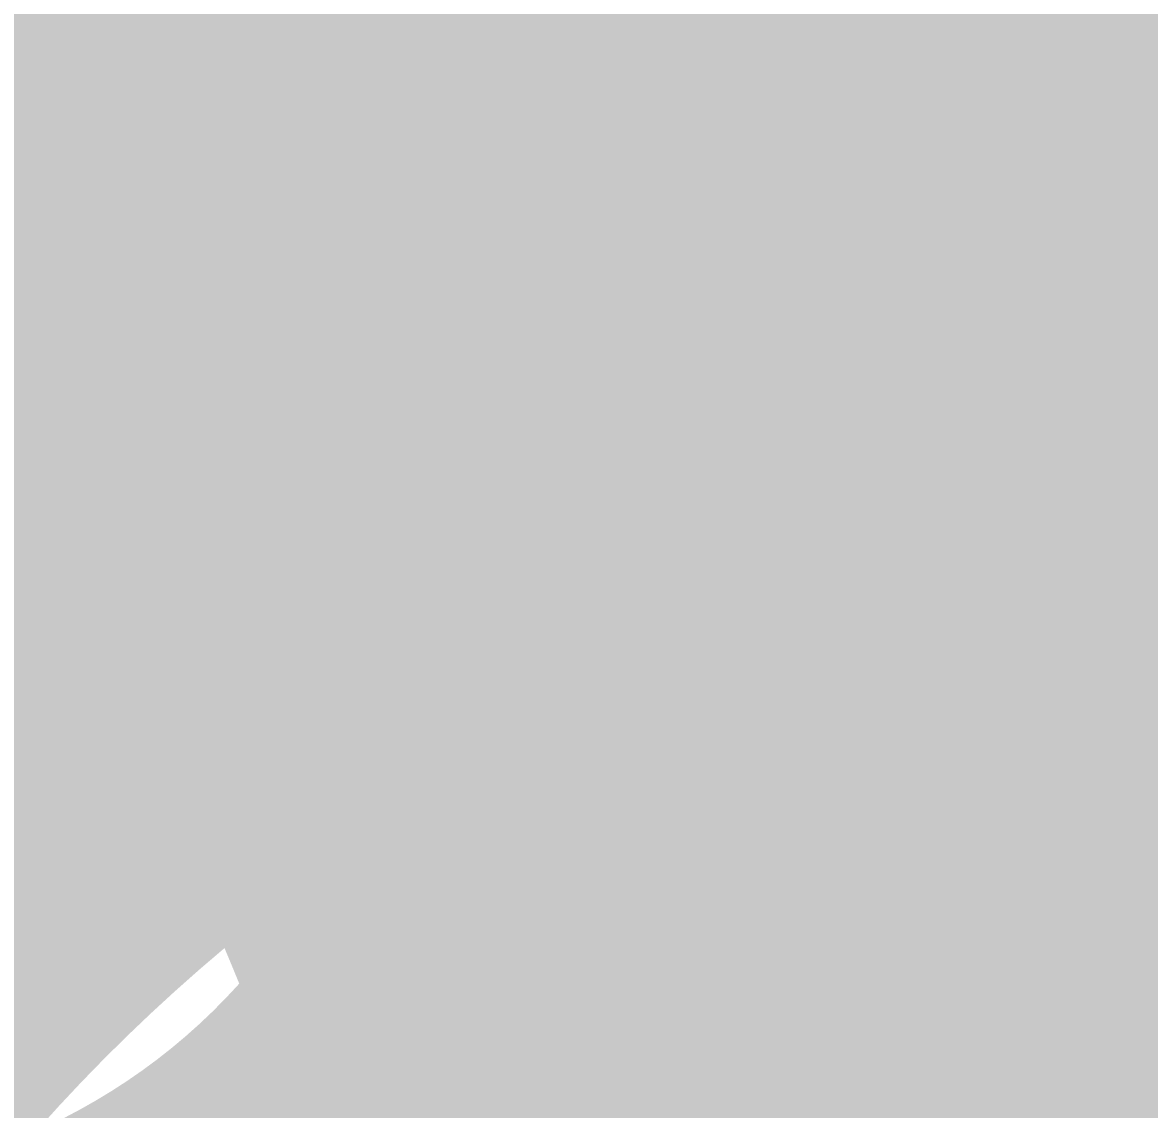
# Model space of a CAD drawing. Extents: x -23 to 289, y -67 to 135.
# Drawn here: x 198.7974 to 199.0038, y 33.8571 to 34.0562 of the extents above; entities that cross this region are included whole.
import ezdxf
from ezdxf.enums import TextEntityAlignment as Align

# ---------------------------------------------------------------- set-up
doc = ezdxf.new("R2010")
doc.units = 0
doc.header["$MEASUREMENT"] = 0
for name, color, linetype in [('ASSEMBLY_PART_NUMBERS_BTM', 191, 'CONTINUOUS'), ('ASSEMBLY_REF_DES_BTM', 191, 'CONTINUOUS'), ('PIN_NUMBERS_BTM', 8, 'CONTINUOUS'), ('PIN_NUMBERS_TOP', 8, 'CONTINUOUS')]:
    doc.layers.add(name, color=color, linetype=linetype)
doc.styles.add('COURIER_NEW', font='COUR.TTF')
doc.styles.add('VERDANA', font='verdana.TTF')
doc.styles.add('VERIBEST_GERBER_0', font='txt')

msp = doc.modelspace()

# ---------------------------------------------------------------- texts
at = {"layer": 'ASSEMBLY_PART_NUMBERS_BTM', "style": 'VERIBEST_GERBER_0', "text_generation_flag": 2}
for s, p in [('ERJ-3EKF2000V', (198.54, 51.75)), ('ERJ-3EKF4701V', (197.54, 46.25))]:
    msp.add_text(s, height=2.032, rotation=90, dxfattribs=at).set_placement(p, align=Align.TOP_LEFT)
msp.add_text('CL10B104KB8SFNC', height=2.032, dxfattribs=at).set_placement((204.25, 34.29), align=Align.TOP_LEFT)
at = {"layer": 'ASSEMBLY_REF_DES_BTM', "style": 'VERDANA', "text_generation_flag": 2}
msp.add_text('R483', height=0.8, rotation=90, dxfattribs=at).set_placement((198.5, 34.35), align=Align.TOP_LEFT)
at = {"layer": 'PIN_NUMBERS_BTM', "style": 'COURIER_NEW'}
msp.add_text('1', height=0.508, dxfattribs=at).set_placement((199, 34.15), align=Align.MIDDLE_CENTER)
at = {"layer": 'PIN_NUMBERS_TOP', "style": 'COURIER_NEW'}
msp.add_text('1', height=0.508, dxfattribs=at).set_placement((199, 34.15), align=Align.MIDDLE_CENTER)

doc.saveas('drawing.dxf')
